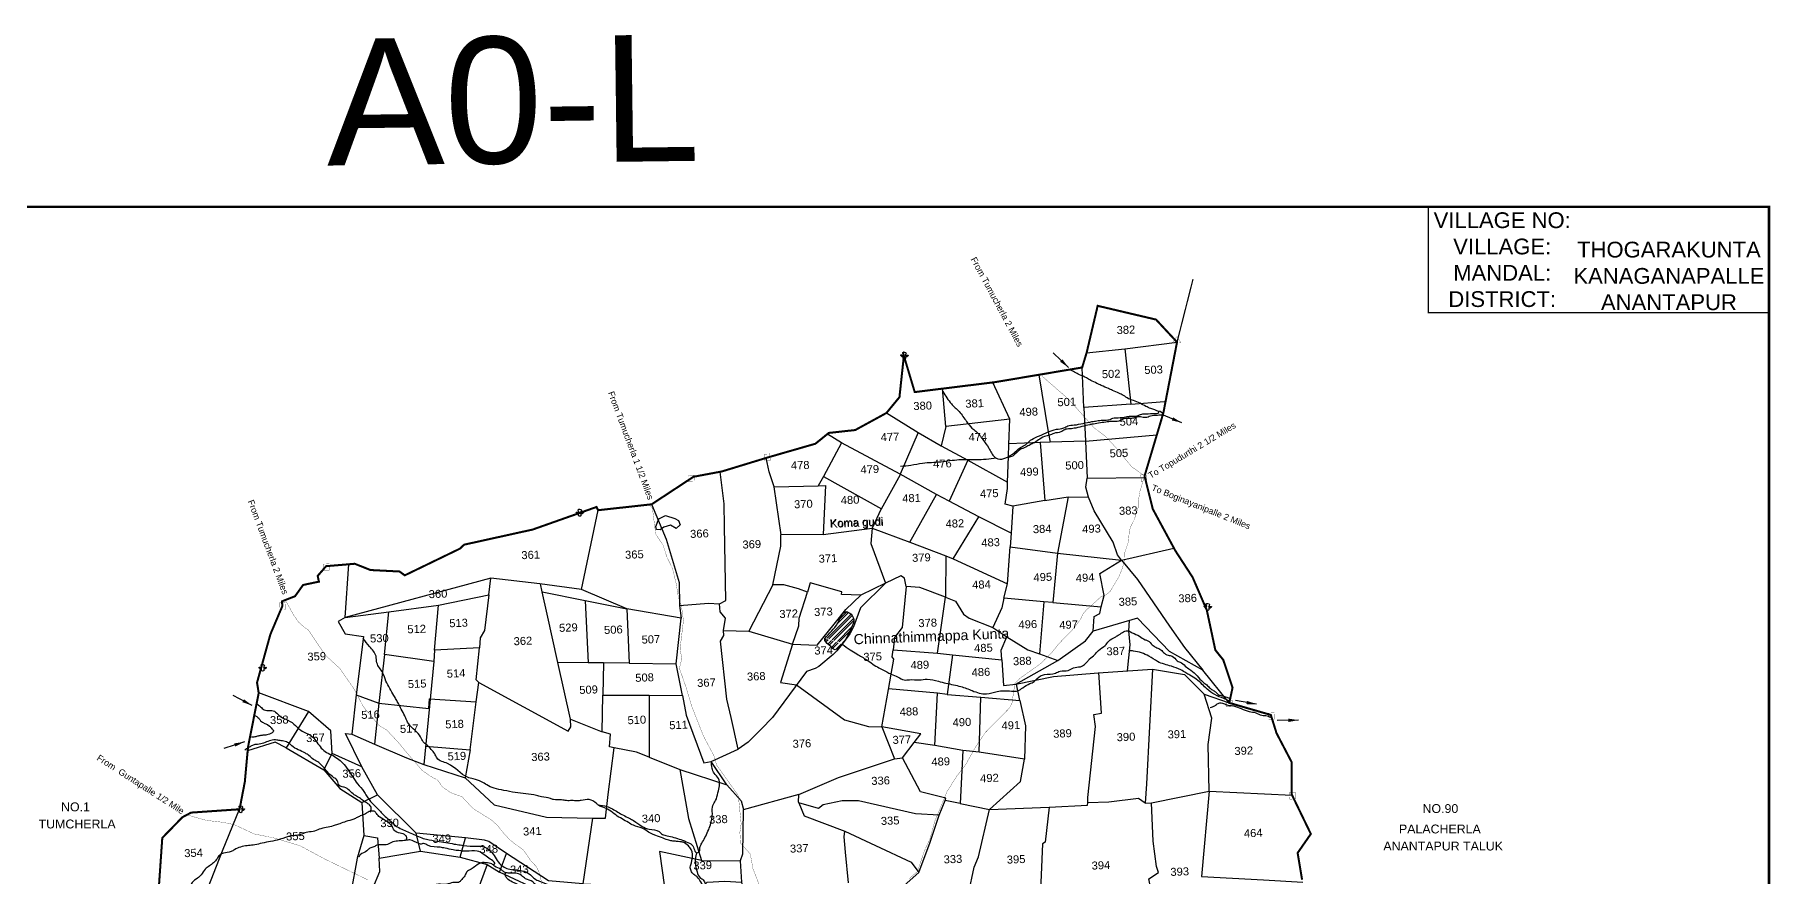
# Model space of a CAD drawing. Header units: feet. Extents: x 758300 to 768654, y 1597949 to 1607646.
# Drawn here: x 761795 to 768654, y 1604320 to 1607646 of the extents above; entities that cross this region are included whole.
import ezdxf

# ---------------------------------------------------------------- set-up
doc = ezdxf.new("R2010")
doc.units = ezdxf.units.FT
doc.header["$LTSCALE"] = 15
doc.header["$MEASUREMENT"] = 0
doc.linetypes.add('HIDDEN2', pattern=[0.1875, 0.125, -0.0625])
for name, color, linetype in [('HILLS', 17, 'Continuous'), ('PLOT', 7, 'Continuous'), ('PLOT NO', 7, 'Continuous'), ('ROAD', 6, 'Continuous'), ('TANKS AND STREAMS', 4, 'Continuous'), ('TEXT', 1, 'Continuous'), ('VILLAGE BOUNDARY', 5, 'Continuous'), ('VILLAGE N STONES', 1, 'Continuous'), ('VILLAGE STONES', 240, 'Continuous')]:
    doc.layers.add(name, color=color, linetype=linetype)
doc.styles.get("Standard").update_dxf_attribs({"font": 'arial.ttf'})
doc.dimstyles.get("Standard").update_dxf_attribs({"dimtxt": 0.18, "dimasz": 40, "dimexe": 0.18, "dimexo": 0.0625, "dimgap": 0.09, "dimtad": 0, "dimtih": 1, "dimtoh": 1, "dimdec": 4, "dimzin": 0, "dimdsep": 46, "dimtxsty": 'Standard', "dimcen": 0.09, "dimadec": 0, "dimazin": 0, "dimtfac": 1, "dimtdec": 4, "dimtofl": 0, "dimtmove": 0, "dimatfit": 3, "dimfxl": 1, "dimtolj": 1, "dimtzin": 0, "dimarcsym": 0})

msp = doc.modelspace()

# ---------------------------------------------------------------- hatches: boundary and pattern name
at = {"layer": 'TANKS AND STREAMS'}
h = msp.add_hatch(dxfattribs=at)
h.set_pattern_fill('ANSI32', color=256, scale=50)
edge = h.paths.add_edge_path()
edge.add_spline(control_points=[(764989.1, 1605242), (765006.3, 1605265.4), (765016.9, 1605293), (765040.1, 1605339.8), (764993.1, 1605386.7), (764972.2, 1605321.1), (764945.3, 1605289.8), (764926.7, 1605270.1), (764917.8, 1605260.5)], knot_values=[0, 0, 0, 0, 77.658357, 103.170531, 146.940786, 202.057756, 243.439175, 281.995907, 281.995907, 281.995907, 281.995907], degree=3, periodic=0)
edge.add_spline(control_points=[(764919.5, 1605262.7), (764918.5, 1605261.2), (764911.3, 1605251.2), (764936.7, 1605235), (764958, 1605205.4), (764978.8, 1605228.2), (764988, 1605240.5), (764989.1, 1605242)], knot_values=[281.995907, 281.995907, 281.995907, 281.995907, 287.237477, 316.872592, 346.803245, 382.128115, 387.143761, 387.143761, 387.143761, 387.143761], degree=3, periodic=0)
edge.add_line((764985.8, 1605237.6), (764989.1, 1605242))
h.paths.add_polyline_path([(764868.8, 1605187.2), (764958.5, 1605190.7), (764956.7, 1605239.1), (764866.9, 1605235.7)], flags=9)

# ---------------------------------------------------------------- linework, layer by layer
at = {"layer": 'HILLS'}
msp.add_lwpolyline([(764249.6, 1605702), (764261.4, 1605732.9), (764287.7, 1605745.8), (764325, 1605734), (764339.4, 1605726.4), (764346.2, 1605709.1), (764330, 1605694.5), (764307.8, 1605707.4), (764281.3, 1605699.5), (764266.8, 1605689.9), (764252.7, 1605690.2), (764249.6, 1605702)], dxfattribs=at)
at = {"layer": 'PLOT'}
for points in [[(765951.5, 1606388.3), (766103, 1606405.1), (766309.5, 1606430.4)], [(766103, 1606405.1), (766126.8, 1606186.4), (766259.3, 1606196.8)], [(766126.8, 1606186.4), (765941.5, 1606172.2), (765934.3, 1606330.9)], [(765649.1, 1606126.1), (765396.1, 1606097.9), (765383, 1606247.3)], [(765786.9, 1605805.7), (765661, 1605782.8), (765630.3, 1605790.4), (765639.4, 1605852.5), (765639.9, 1605877.4), (765643.3, 1605978.5), (765644.8, 1606027), (765649.1, 1606126.1), (765581.5, 1606271.9)], [(765763.5, 1606302.2), (765800.6, 1606076.2), (765807.6, 1606035.6)], [(765160.9, 1606151.1), (765286.1, 1606073.8), (765377.6, 1606021.6)], [(765941.5, 1606172.2), (765948, 1606039.1), (766229.3, 1606064.5)], [(765661, 1605782.8), (765653.4, 1605676.4), (765525.6, 1605741.1), (765409, 1605803), (765358.2, 1605829.3), (765214.6, 1605909.7), (764983.5, 1606033.1), (764927.7, 1606067.8)], [(765286.1, 1606073.8), (765214.6, 1605909.7)], [(765396.1, 1606097.9), (765377.6, 1606021.6), (765482.9, 1605964.7), (765639.9, 1605877.4)], [(765948, 1606039.1), (765807.6, 1606035.6), (765768.9, 1606034.6), (765786.9, 1605805.7), (765879.1, 1605819.5), (765959.4, 1605818.6), (765949.1, 1605857.9), (765953.6, 1605893.6)], [(765948, 1606039.1), (765953.6, 1605893.6), (766182.5, 1605895.7)], [(764983.5, 1606033.1), (764912.5, 1605900.3), (764890.9, 1605863.7), (764919.5, 1605865.1), (764910.7, 1605670.8), (764745, 1605670), (764717.5, 1605859.6), (764696.9, 1605917.9), (764685.8, 1605973.6)], [(765768.9, 1606034.6), (765644.9, 1606029.5)], [(764517.6, 1605291.6), (764524.3, 1605340.5), (764504.4, 1605366), (764500.6, 1605397.3), (764526.3, 1605409.9), (764521.5, 1605703), (764520, 1605792.3), (764503.5, 1605918.8)], [(764912.5, 1605900.3), (765140.9, 1605772.2), (765217.1, 1605908.3)], [(765482.9, 1605964.7), (765409, 1605803)], [(764717.5, 1605859.6), (764890.9, 1605863.7)], [(764343.2, 1605390.4), (764349.3, 1605341), (764135.1, 1605377.6), (763955.7, 1605454.1), (764021.6, 1605766.9)], [(764233.1, 1605790.3), (764291, 1605652.6), (764342.3, 1605480.8), (764343.2, 1605390.4), (764458.2, 1605399.7), (764500.6, 1605397.3)], [(765140.7, 1605772.2), (765104.5, 1605695.5), (765099.8, 1605635.3), (765157.2, 1605478.8), (765059.5, 1605431), (764983.7, 1605434.3), (764984.8, 1605444.9), (764859.2, 1605479.4), (764848.3, 1605443.1), (764813.8, 1605456.9), (764754.8, 1605472), (764711.8, 1605472.1), (764743.8, 1605624.3), (764743.5, 1605670)], [(765253.5, 1605641.1), (765358.6, 1605829.1)], [(765879.1, 1605819.5), (765836.8, 1605597.6), (765818, 1605402), (765782.9, 1605405), (765625.4, 1605419.3), (765639.6, 1605476.4)], [(766089.3, 1605569.4), (766073.5, 1605590.2), (766057.1, 1605640.6), (765981.8, 1605765), (765959.4, 1605818.6)], [(764910.7, 1605670.8), (765104.5, 1605695.5), (765253.5, 1605641.1), (765395.9, 1605587.3), (765424.4, 1605574.7), (765639.6, 1605476.4), (765650, 1605621.6), (765836.8, 1605597.6), (766089.3, 1605569.4), (766297, 1605617)], [(765424.4, 1605574.7), (765525.6, 1605741.1)], [(765653.4, 1605676.4), (765650, 1605621.6)], [(765395.9, 1605587.3), (765394.2, 1605423), (765293.5, 1605461.8), (765239, 1605465.2), (765232.9, 1605498), (765217.3, 1605507.7), (765157.2, 1605478.8)], [(765625.4, 1605419.3), (765616.6, 1605381.4), (765581.8, 1605304.1), (765637.2, 1605266.7), (765719.4, 1605215.6), (765765.5, 1605199), (765837.6, 1605173.4), (765946.9, 1605251.1), (765977.4, 1605289.2), (765981.5, 1605347.3), (766004.1, 1605359.1), (766009.8, 1605385.4), (766021.9, 1605430.5), (766004, 1605516.8), (766089.3, 1605569.4), (766152.4, 1605493.5), (766279.8, 1605309.1), (766338.7, 1605224), (766411.4, 1605134.8), (766280, 1605208), (766153, 1605340.4), (765977.4, 1605289.2)], [(763955.7, 1605454.1), (763791, 1605476.3), (763597.1, 1605498.8), (763022.3, 1605342.9), (763036.6, 1605553.3)], [(763022.3, 1605342.9), (763195, 1605365.8), (763391.4, 1605391.8), (763589.8, 1605432.7), (763597.5, 1605498.8)], [(763589.8, 1605432.7), (763572.2, 1605291.5), (763555.3, 1605263.3), (763552.3, 1605223.3), (763375, 1605214), (763391.4, 1605391.8)], [(764144.4, 1605162.1), (764042.9, 1605163.3), (763982.2, 1605164.4), (763862.8, 1605164.7), (763820.1, 1605356.3), (763800.5, 1605444.8), (763793.5, 1605476)], [(763800.5, 1605444.8), (763970.1, 1605410.3), (764135.1, 1605377.6)], [(765157.2, 1605478.8), (765058.5, 1605380.7), (765030.4, 1605306.4), (765016.5, 1605278.3), (764985.7, 1605237.4), (764965.3, 1605210.8), (764950.6, 1605196.5), (764893.6, 1605149.2), (764879.3, 1605141.4), (764845.3, 1605130.1), (764710.1, 1604947.7), (764666.2, 1604901.7), (764614.8, 1604850.7), (764575.2, 1604822.2), (764547, 1604948), (764530.8, 1605020.6), (764505.3, 1605249.8), (764517.7, 1605272), (764517.6, 1605291.6), (764617, 1605288.4)], [(764711.8, 1605472.1), (764617, 1605288.4), (764790, 1605238), (764814.7, 1605310.3), (764816.3, 1605340.6), (764848.3, 1605443.1)], [(764790, 1605238), (764887.3, 1605234.1), (764953.9, 1605316.9), (765000, 1605374.4), (765059.5, 1605431)], [(765239, 1605465.2), (765222.4, 1605303.7), (765193.3, 1605263.5), (765187.9, 1605215.5), (765363.1, 1605201.9), (765394.2, 1605423), (765434.1, 1605407.7), (765465.3, 1605356.5), (765487.6, 1605340.9), (765581.8, 1605304.1)], [(763375, 1605214), (763372, 1605168.5), (763177.9, 1605197.3), (763195, 1605365.8)], [(763970.1, 1605410.3), (763982.2, 1605164.4)], [(764135.1, 1605377.6), (764144.4, 1605162.1), (764330.3, 1605160)], [(765782.9, 1605405), (765765.5, 1605199)], [(765818, 1605402), (766009.8, 1605385.4)], [(763022.3, 1605342.9), (762994.3, 1605327), (763022.2, 1605278.9), (763094.1, 1605267.9), (763065.7, 1605037.6), (763048.7, 1604881.7), (763138, 1604843.1), (763263.9, 1604788.6), (763332.2, 1604762.2), (763496.6, 1604710), (763610.7, 1604603.3), (763817.4, 1604553.6), (763999.6, 1604550.5), (764050.7, 1604549.6), (764061.1, 1604643.3), (764085.4, 1604828.6), (764066.1, 1604832.1), (764070.8, 1604881.4), (764037.6, 1604891.1), (764040.7, 1605036.1), (764223.9, 1605035.6), (764354.5, 1605035.2), (764369.7, 1604956.9), (764439.7, 1604769.3), (764468.6, 1604774.5), (764575.2, 1604822.2)], [(764354.5, 1605035.2), (764330.3, 1605160), (764349.3, 1605341)], [(766120.1, 1605330.8), (766117.2, 1605290.1), (766122.3, 1605235.5), (766112, 1605132.4)], [(763065.7, 1605037.6), (763155.6, 1605004.2), (763352.4, 1604982.8), (763355.4, 1605021.1), (763539.8, 1605009.2), (763550.3, 1605085.7), (763541.9, 1605094.4), (763539, 1605097.3), (763552.3, 1605223.3)], [(764790, 1605238), (764741.6, 1605086.8), (764805.8, 1605076.7), (764995.1, 1604938.6), (765090.6, 1604912.4), (765142.7, 1604911.5), (765168.4, 1605058.4), (765179.5, 1605119.2), (765190.4, 1605178.6), (765183.7, 1605188), (765187.9, 1605215.5)], [(765363.1, 1605201.9), (765421.6, 1605195.8), (765616.4, 1605175.2), (765614.5, 1605213.8), (765637.2, 1605266.7)], [(763177.9, 1605197.3), (763155.6, 1605004.2), (763138, 1604843.1)], [(763372, 1605168.5), (763332.2, 1604762.2)], [(763550.3, 1605085.7), (763902.7, 1604894.3), (763913.3, 1604910.7), (763912.7, 1604941.4), (763862.8, 1605164.7)], [(764042.9, 1605163.3), (764040.7, 1605036.1)], [(765421.6, 1605195.8), (765400.6, 1605039.1), (765362.3, 1605043.6), (765168.9, 1605061.2)], [(765616.4, 1605175.2), (765623.2, 1605074.8), (765672.3, 1605079.4), (765837.6, 1605173.4)], [(765400.6, 1605039.1), (765533.8, 1605027.9), (765688.4, 1605014.9), (765674.9, 1605079.9)], [(765568.1, 1604584.4), (765803.3, 1604593.3), (765955.2, 1604601.8), (765957, 1604610.8), (765956.3, 1604632.1), (765986.8, 1604911.8), (765980, 1604960), (766010.1, 1604965), (765999.6, 1605125.1)], [(765672.3, 1605079.4), (765821.4, 1605110.3), (765997.4, 1605124.9), (766212.7, 1605139), (766338.4, 1605117.2), (766416.3, 1605040.5), (766515.7, 1605005.6), (766411.4, 1605134.8)], [(766212.7, 1605139), (766188.3, 1604685.7), (766183.3, 1604609.7), (766156.7, 1604627.6), (766040.1, 1604613.9), (765956.9, 1604611.3)], [(763087.4, 1604753.4), (762970.7, 1604805.9), (762965.5, 1604895.3), (762876.7, 1604972), (762680.3, 1605044.9)], [(763339.4, 1604835.2), (763515.4, 1604820.4), (763539.8, 1605009.2)], [(764223.9, 1605035.6), (764223.9, 1604791.3), (764173.4, 1604810.5), (764085.4, 1604828.6)], [(765351.5, 1604837.6), (765362.3, 1605043.6)], [(765688.4, 1605014.9), (765710.2, 1604914.6), (765706.4, 1604782.7), (765527.8, 1604810.5), (765533.8, 1605027.9)], [(766183.3, 1604609.7), (766208.3, 1604611.2), (766435.9, 1604656.6), (766432, 1604841.1), (766447, 1604945.1), (766416.3, 1605040.5)], [(762876.7, 1604972), (762789, 1604828.3), (762745.5, 1604850.6), (762636.6, 1604816.2)], [(763912.7, 1604941.4), (764037.6, 1604891.1)], [(763960.7, 1604290.6), (763825.3, 1604303.1), (763659.5, 1604410.2), (763590.2, 1604458.2), (763572.2, 1604462.6), (763496.9, 1604472.4), (763302.5, 1604490.8), (763149.7, 1604642.3), (763087.4, 1604753.4), (763022.9, 1604884.9), (763048.7, 1604881.7)], [(765527.8, 1604810.5), (765462.6, 1604818), (765351.5, 1604837.6), (765270.6, 1604849.3), (765297.2, 1604883.4), (765142.7, 1604911.5), (765192.1, 1604784.2), (765224.5, 1604788), (765270.6, 1604849.3)], [(762789, 1604828.3), (762938, 1604741.7), (762970.7, 1604805.9)], [(763515.4, 1604820.3), (763496.6, 1604710)], [(765462.6, 1604818), (765452.6, 1604607.8), (765393.2, 1604620.4), (765395, 1604628.6), (765295.9, 1604653.7), (765224.5, 1604788)], [(762938, 1604741.7), (763000.9, 1604667.5), (763087.5, 1604612.1), (763149.7, 1604642.3)], [(764223.9, 1604791.3), (764343.8, 1604742.6), (764530.8, 1604681.9), (764468.6, 1604774.5)], [(764343.8, 1604742.6), (764379, 1604548.4), (764430, 1604382.3), (764582.6, 1604382.1)], [(764814.3, 1604643), (764971.5, 1604711.4), (765192.1, 1604784.2)], [(765452.6, 1604607.8), (765568.1, 1604584.4), (765691.1, 1604695.4), (765706.4, 1604782.7)], [(764530.8, 1604681.9), (764587.2, 1604618), (764596.5, 1604583.8)], [(763087.5, 1604612.1), (763096.3, 1604481.3), (763150.3, 1604473), (763156.5, 1604391.6), (763319.8, 1604420.3), (763302.5, 1604490.8)], [(764815.3, 1604610.1), (764813.9, 1604613.4), (764814.3, 1604643), (764595, 1604583.4), (764592.4, 1604407.3), (764582.6, 1604382.1), (764587.6, 1604297.8), (764593.7, 1604272.6), (764623.9, 1604277.2), (764626.8, 1604269.3), (764741.6, 1604266), (764747.8, 1604230.2), (764873, 1604226.9), (764885.2, 1604199.6)], [(765011.3, 1604294.8), (764999.4, 1604415.7), (764993.4, 1604476.4), (764996.2, 1604498.5), (765118, 1604441.7), (765258.1, 1604376.5), (765289.4, 1604335.6), (765333.5, 1604454.7), (765369.4, 1604561.9), (765275.6, 1604567.5), (765050.7, 1604618.2), (764986, 1604619), (764910.8, 1604602.4), (764893, 1604588.7), (764815.3, 1604610.1), (764835.4, 1604559.5), (764996.2, 1604498.5)], [(765369.4, 1604561.9), (765393.2, 1604620.4)], [(765740, 1604117.5), (765830.2, 1604067.5), (765876.6, 1604067.1), (766022.8, 1603954.3), (766189.8, 1603976.7), (766184.8, 1604240.8), (766209.9, 1604251.4), (766197.9, 1604310.5), (766236.2, 1604335.8), (766227.8, 1604359.7), (766215.5, 1604459.5), (766208.3, 1604611.2)], [(766435.9, 1604656.6), (766405.5, 1604319.4), (766651, 1604306.3), (766805.9, 1604297.2)], [(766435.9, 1604656.6), (766763.6, 1604641.6)], [(763096.3, 1604481.3), (763068.8, 1604392.4), (763043.9, 1604254.8), (762594.9, 1604187.1), (762431.2, 1604148.3), (762468.8, 1604245.2), (762537.3, 1604421.4), (762604.7, 1604585.3)], [(763999.6, 1604550.5), (763960.7, 1604290.6), (764284, 1604278.1)], [(765462.2, 1604145.9), (765507.9, 1604357.1), (765524.4, 1604396.7), (765568.1, 1604584.4)], [(765803.3, 1604593.3), (765788.3, 1604455.9), (765777.9, 1604449), (765765.5, 1604172.9), (765736.9, 1604134.4), (765740, 1604117.5), (765703.3, 1604141.7), (765522.5, 1604136.5), (765496.4, 1604136.4)], [(763319.8, 1604420.3), (763475.9, 1604396.5), (763496.9, 1604472.4)], [(763583.1, 1604366.8), (763481.9, 1604093.2), (763413.7, 1604115.3), (763255.4, 1604134.7), (763180.5, 1604143.9), (763100.6, 1604133.6), (763130.8, 1604273.5), (763159, 1604339.5), (763156.5, 1604391.6)], [(763475.9, 1604396.5), (763583.1, 1604366.8), (763631.6, 1604336.4), (763659.5, 1604410.2)], [(764430, 1604382.3), (764264.7, 1604418.6), (764284, 1604278.1), (764431.7, 1604277.9), (764452.5, 1604297.1), (764522.9, 1604301.8), (764587.6, 1604297.8)], [(763082.2, 1604026.3), (763257.4, 1604001.8), (763517.6, 1603894.5), (763607.8, 1603910.3), (763638.2, 1603955.5), (763719.1, 1603897), (763765.9, 1603898.8), (763842.5, 1603906.1), (763992.4, 1604198.4), (763806.4, 1604254.6), (763631.6, 1604336.4)], [(765174.8, 1604004.9), (765233.8, 1604050.1), (765230.6, 1604122.1), (765204.7, 1604237.2), (765231.5, 1604284.1), (765289.4, 1604335.6)]]:
    msp.add_lwpolyline(points, dxfattribs=at)
at = {"layer": 'PLOT NO', "color": 5}
for points, const_width in [([(758305.3, 1606965.9), (768648.6, 1606965.9), (768648.6, 1597954), (758305.3, 1597954)], 10), ([(768648.6, 1606965.9), (767302, 1606965.9), (767302, 1606547.2), (768648.6, 1606547.2)], 5)]:
    msp.add_lwpolyline(points, close=True, dxfattribs=dict(at, const_width=const_width))
at = {"layer": 'ROAD', "linetype": 'HIDDEN2', "ltscale": 10, "const_width": 1}
for points in [[(765775.4, 1606304.2), (765778.5, 1606294.4), (765881.8, 1606204.3), (765982.8, 1606091.2), (766026.4, 1606058.9), (766067.1, 1606014.8), (766129.2, 1605939.3), (766180.9, 1605902.3), (766172.1, 1605873), (766161.7, 1605838.3), (766157.3, 1605807.3), (766156.6, 1605780.6), (766140.2, 1605729.5), (766125.1, 1605700.2), (766120.5, 1605682.6), (766117.1, 1605642.9), (766102, 1605598.1), (766100.5, 1605568), (766093.8, 1605538.9), (766078.4, 1605501.6), (766056.5, 1605465.1), (766045.7, 1605446.9), (766029, 1605432.8), (766009.9, 1605426), (765987.9, 1605406.2), (765973.1, 1605392.8), (765949.8, 1605371.7), (765937.4, 1605357.1), (765927.6, 1605334.8), (765896.2, 1605294.9), (765843.3, 1605240.5), (765812.2, 1605202.3), (765785, 1605175.9), (765772.7, 1605162.5), (765735.3, 1605135.9), (765687.4, 1605102), (765666.4, 1605080.3), (765665.5, 1605062.3), (765660.9, 1605031.7), (765657, 1605005.2), (765648.3, 1604986.7), (765590.4, 1604927.9), (765550.1, 1604886.9), (765509.6, 1604825.6), (765472.7, 1604759.5), (765438.7, 1604716.3), (765400.4, 1604655.1), (765370.4, 1604582.5), (765352.3, 1604538.7), (765333.1, 1604469), (765309.6, 1604418), (765289.5, 1604356.3), (765284, 1604339.5), (765251, 1604311.2)], [(764659.6, 1604283.4), (764633.5, 1604350.4), (764623, 1604408.1), (764584.5, 1604451.5), (764581.7, 1604494.1), (764586.8, 1604528), (764579.4, 1604601.1), (764575.6, 1604639.2), (764515.6, 1604723.8), (764489.5, 1604760.7), (764480.7, 1604793.8), (764438.2, 1604873.7), (764391.3, 1604992.4), (764368.7, 1605067.9), (764342.7, 1605142.7), (764352.5, 1605180.9), (764345.2, 1605218.2), (764358.7, 1605330.7), (764350.6, 1605390.1), (764338.9, 1605421.3), (764330, 1605477.2), (764315.8, 1605535.6), (764292.9, 1605583.2), (764278.2, 1605628.3), (764249, 1605672.9), (764244.3, 1605710.3), (764237.8, 1605761.8), (764234.5, 1605775.6), (764225, 1605789.4)], [(762785.5, 1605412), (762818.9, 1605352), (762837.5, 1605325.2), (762862, 1605303.2), (762876, 1605294.6), (762924.6, 1605221.8), (762946.8, 1605191.2), (763000.5, 1605142), (763057.3, 1605060.4), (763093.6, 1604990.9), (763140.8, 1604934.3), (763155.2, 1604916.9), (763186, 1604898.7), (763233.4, 1604847.8), (763257.4, 1604818.2), (763301.7, 1604767), (763325.5, 1604739.4), (763357.4, 1604716.9), (763387.2, 1604700.5), (763406.5, 1604673.4), (763438.8, 1604651), (763458, 1604644), (763484, 1604634.5), (763527.1, 1604588.4), (763601.6, 1604541.9), (763626.7, 1604518.6), (763646.2, 1604492.8), (763673.4, 1604463.7), (763689.9, 1604450.8), (763727.1, 1604423.2), (763741, 1604403.2), (763756.8, 1604380.2), (763777.5, 1604358.8), (763789.9, 1604332.7), (763804.3, 1604269.1)], [(763110.9, 1604306.6), (762943.7, 1604387.4), (762844.4, 1604440.7), (762740.2, 1604472.1), (762662, 1604487.8), (762584.4, 1604524.2), (762541.1, 1604533.4), (762473.1, 1604541.5), (762396.1, 1604563)]]:
    msp.add_lwpolyline(points, dxfattribs=at)
at = {"layer": 'TANKS AND STREAMS'}
for points in [[(766236.8, 1606157.4), (766206, 1606168.6), (766185.7, 1606177.2), (766163.5, 1606189.3), (766136.8, 1606199.8), (766117.7, 1606207.6), (766097.2, 1606220.3), (766079.8, 1606229), (766054.1, 1606240.4), (766038.8, 1606247.4), (766009.4, 1606259.7), (765992.6, 1606268.1), (765968.4, 1606279.8), (765951.5, 1606289.7), (765924, 1606302.2), (765885.2, 1606322.7)], [(765384, 1606236), (765417.6, 1606187.2), (765448, 1606156.8), (765477.5, 1606116.9), (765498.3, 1606091.7), (765514.4, 1606078.7), (765541.7, 1606046), (765565.2, 1606012), (765589.2, 1605976.6), (765601.3, 1605969.5), (765632.3, 1605973.6), (765666, 1605994.2), (765682.9, 1606009.5), (765700, 1606019.6), (765718.9, 1606032.6), (765734.9, 1606046.4), (765765.9, 1606060.8), (765800.6, 1606076.2), (765832.4, 1606086.6), (765861.4, 1606092.4), (765877.4, 1606099.8), (765902.4, 1606103.8), (765973.1, 1606116.8), (765992.3, 1606119.9), (766016, 1606123.3), (766041.6, 1606124.6), (766055.3, 1606130.4), (766077.1, 1606132.5), (766108.4, 1606135.8), (766126.2, 1606138.8), (766152.1, 1606140), (766164.7, 1606145.4), (766184.6, 1606148.1), (766227.8, 1606149.5), (766236.7, 1606152.9), (766236.8, 1606157.1), (766255, 1606150.5)], [(766252.7, 1606142.7), (766232.2, 1606141.7), (766204.4, 1606138.5), (766185.4, 1606132.7), (766164.6, 1606135.5), (766145.1, 1606133.4), (766129, 1606129.5), (766099, 1606127.7), (766078.8, 1606118.8), (766052.7, 1606117.4), (766027.3, 1606114.8), (765999.2, 1606110.9), (765972.4, 1606106.3), (765940.5, 1606099.4), (765909.1, 1606091.6), (765885.7, 1606088.4), (765865.4, 1606085.1), (765850.5, 1606076.5), (765822.3, 1606070.3), (765809.2, 1606064.5), (765791.4, 1606059.9), (765766.9, 1606048.1), (765745.4, 1606033.7), (765728.8, 1606025.7), (765711.4, 1606015.9), (765687.7, 1606005.8), (765662.1, 1605982.3), (765647.8, 1605977.1), (765640.5, 1605977.2)], [(765595.4, 1605972.2), (765555.1, 1605967.5), (765514.1, 1605966), (765447.4, 1605965.4), (765375.9, 1605957.4), (765339.6, 1605954.5), (765303.6, 1605951.9), (765257.9, 1605944.1), (765216.7, 1605939.6)], [(764917.8, 1605260.5), (764944, 1605288.8), (764968.6, 1605322.1), (765001.8, 1605366.1), (765032.2, 1605334.5), (765025.5, 1605309.9), (764985.7, 1605237.4), (764957.7, 1605215.8), (764934.1, 1605234.2), (764916.8, 1605258.2), (764919.5, 1605262.7)], [(764985.7, 1605237.4), (765017.1, 1605215.2), (765043.9, 1605198.8), (765083.2, 1605175.4), (765131.3, 1605143.8), (765162.5, 1605127.9), (765179.5, 1605119.2), (765206.6, 1605107.4), (765230.7, 1605096.4), (765252.2, 1605097.2), (765290, 1605096.5), (765322, 1605099.2), (765366.1, 1605090.9), (765426, 1605077.2), (765454.6, 1605070.4), (765500, 1605053.9), (765556, 1605041.1), (765597.9, 1605051.1), (765655, 1605052.2), (765680.4, 1605053.4), (765699.6, 1605065.6), (765727.7, 1605081.6), (765744.5, 1605090.2), (765756.7, 1605102.4), (765785.2, 1605117.4), (765829, 1605123.1), (765846.9, 1605130.7), (765879.6, 1605133.4), (765899.9, 1605144), (765927.1, 1605148.7), (765956.1, 1605170.1), (765963.8, 1605179.3), (765983.6, 1605195.7), (765998.9, 1605212.7), (766025.4, 1605233), (766038.7, 1605248.7), (766066.8, 1605267.1), (766079.6, 1605274.8), (766117.2, 1605290.1), (766132.4, 1605282.7), (766161, 1605269.6), (766183, 1605255.2), (766194.4, 1605251), (766211.5, 1605234.8), (766225.7, 1605225.5), (766241.1, 1605218), (766255.6, 1605205.3), (766274.2, 1605194.2), (766290, 1605190.5), (766309.6, 1605172.1), (766326.4, 1605163.9), (766346.7, 1605146.9), (766364.4, 1605134.9), (766412, 1605087.9), (766426.5, 1605076.5), (766440.1, 1605063.7), (766452.1, 1605055), (766464.5, 1605046.7), (766472.4, 1605038.2), (766487.1, 1605034.1), (766505.5, 1605028), (766519.3, 1605022.5)], [(764339.6, 1604224.4), (764343.7, 1604223.4), (764355.9, 1604217.5), (764366.7, 1604216.7), (764389.9, 1604216.5), (764437.6, 1604213), (764444, 1604211.1), (764446.7, 1604208), (764447.8, 1604206), (764443.8, 1604222.9), (764443.4, 1604232.9), (764440.1, 1604269), (764427.1, 1604298.9), (764413.1, 1604317.7), (764399.8, 1604327.7), (764388.8, 1604342.1), (764385.9, 1604357.1), (764389.9, 1604373.5), (764393.1, 1604388), (764389.5, 1604426.3), (764378.1, 1604440.5), (764357.4, 1604454.8), (764344.3, 1604456.8), (764331.3, 1604458.4), (764316.6, 1604459.5), (764301.3, 1604462.7), (764278.8, 1604470.6), (764249.5, 1604481.2), (764235.9, 1604486.6), (764195.7, 1604510.2), (764161.3, 1604521.8), (764141.2, 1604532.8), (764091.4, 1604562.7), (764064.6, 1604582.1), (764040.3, 1604593.3), (764025, 1604599.9), (764015, 1604607.9), (763985.8, 1604623.7), (763954.5, 1604620), (763938.6, 1604619), (763917.2, 1604619.4), (763896.6, 1604619.4), (763876.8, 1604622.4), (763845.8, 1604623.3), (763833.4, 1604627.9), (763797.5, 1604634.4), (763778.1, 1604639.5), (763694.3, 1604651.5), (763649.6, 1604659.8), (763610.2, 1604668.7), (763581.7, 1604681.5), (763561, 1604694.1), (763527.9, 1604704.9), (763505.4, 1604711.6), (763426.8, 1604765.8), (763384.9, 1604787.2), (763375.9, 1604804.9), (763361.4, 1604821.9), (763345.2, 1604839.3), (763330, 1604852.1), (763320.1, 1604871), (763273.1, 1604922.2), (763265, 1604936.6), (763257.6, 1604954.7), (763243.2, 1604980.9), (763232.3, 1605003.5), (763223.3, 1605019.1), (763214.7, 1605034.3), (763183.3, 1605091.8), (763169.7, 1605125.8), (763147.6, 1605164), (763143.9, 1605190), (763118.3, 1605228.5), (763093.1, 1605259.4)], [(766517.3, 1605012.9), (766493.8, 1605022.9), (766459.1, 1605038.2), (766427.8, 1605060.4), (766408.5, 1605078.9), (766385, 1605099.2), (766360.1, 1605114.9), (766344.5, 1605124.2), (766324.6, 1605135.7), (766287, 1605150.4), (766232.5, 1605168.8), (766198.4, 1605190), (766136.8, 1605210.2), (766120, 1605211.9)], [(762662.9, 1604956.9), (762680.9, 1604944.7), (762687.5, 1604935.3), (762723, 1604914.2), (762732.3, 1604903.7), (762739, 1604895), (762722.9, 1604882.2), (762712.7, 1604878.8), (762696.1, 1604877.6), (762691.2, 1604876.9), (762678.2, 1604874.5), (762665, 1604871), (762651.3, 1604869.9)], [(766440.7, 1604987.4), (766458.3, 1604994.6), (766472, 1605003.7), (766484.1, 1605005.9), (766502.3, 1604999.3), (766532, 1604993.6), (766562.8, 1604983), (766594.3, 1604971.6), (766620, 1604966.6), (766644.4, 1604956.7), (766665.9, 1604954.4), (766683.5, 1604946.5)], [(764020.8, 1604602.9), (764055.9, 1604596.4), (764098.8, 1604574.2), (764144.4, 1604550), (764162, 1604540.5), (764195.3, 1604517.7), (764223.9, 1604506.7), (764262.4, 1604497.2), (764276, 1604486), (764294.1, 1604480.9), (764320.7, 1604474.2), (764376.5, 1604454.1), (764396, 1604440.9), (764400.1, 1604430.5), (764411.4, 1604413.7), (764419.6, 1604416.2), (764424.1, 1604433.9), (764431.5, 1604451.1), (764443.5, 1604473.1), (764465.5, 1604524.3), (764472.9, 1604568.8), (764475.4, 1604600.8), (764485.6, 1604619.5), (764495.1, 1604650.6), (764501.3, 1604678.5), (764496.9, 1604707.3), (764480.4, 1604727.8), (764472.3, 1604746.9), (764468.6, 1604774.5)], [(763263.1, 1604462.7), (763265.5, 1604470.7), (763261, 1604482.2), (763238.9, 1604490.6), (763215.5, 1604503), (763208.5, 1604515.8), (763159.3, 1604554.3), (763145.7, 1604568), (763136.3, 1604578.2), (763125.5, 1604577.2), (763115.7, 1604576), (763102.4, 1604566.8), (763081.8, 1604558.7), (763068.9, 1604552.5), (763055.6, 1604546), (763024.9, 1604536.9), (763000.5, 1604527.8), (762982.7, 1604522.2), (762974.9, 1604519.7), (762919.7, 1604506.1), (762895, 1604496.9), (762867.6, 1604494), (762845.9, 1604485), (762822.4, 1604481.4), (762797.7, 1604477.1), (762753.4, 1604463.6), (762718.6, 1604456.6), (762686.4, 1604449.6), (762658.1, 1604443.6), (762634.5, 1604441.1), (762584.1, 1604425.5), (762571, 1604417.9), (762540.8, 1604411.5), (762526.1, 1604404.4), (762515.7, 1604389.9), (762485.3, 1604361.2), (762469.1, 1604348.7), (762452.6, 1604326.3), (762438.3, 1604312.5), (762417.2, 1604295.3), (762409.4, 1604279.3), (762399.7, 1604262.3), (762379.9, 1604245.8), (762377.1, 1604233.5), (762360.8, 1604216.6), (762353.5, 1604204), (762347.3, 1604192.9), (762337.8, 1604177.1), (762333.9, 1604166), (762316.3, 1604148.5), (762297.9, 1604144.6), (762286.4, 1604144.9), (762272.6, 1604143.1), (762256.4, 1604140.5), (762244.1, 1604140), (762225.1, 1604139.9), (762172.7, 1604133.7), (762144.9, 1604114.1), (762135.1, 1604098.5), (762113.8, 1604078.6), (762111.7, 1604069.3), (762102, 1604054.2), (762093.5, 1604040.3), (762085.5, 1604029.1)], [(763604.9, 1604366.7), (763613.7, 1604369.9), (763610.5, 1604375.9), (763590, 1604391.8), (763543.8, 1604420.2), (763500.6, 1604419.6), (763471.6, 1604421.7), (763448.6, 1604424.4), (763416.5, 1604431.6), (763397.3, 1604434.9), (763349.6, 1604442.6), (763331.9, 1604449.8), (763319.4, 1604447.7), (763312.6, 1604449.5), (763277.2, 1604464.1), (763261, 1604462.3), (763235.4, 1604460), (763210.8, 1604456.1), (763200.1, 1604451.3), (763178.1, 1604444.2), (763158.1, 1604445.3), (763144.4, 1604442.3), (763139.1, 1604438.6), (763123, 1604432.5), (763111, 1604424.7), (763108.1, 1604421.6), (763081.6, 1604405.8), (763075.8, 1604395.8)], [(764411.2, 1604413.7), (764405.5, 1604387.7), (764405.7, 1604373.1), (764412.6, 1604337.5), (764425, 1604314.9), (764436.9, 1604306.2), (764444.7, 1604289.9), (764449.9, 1604268.8), (764450.4, 1604255.9), (764455.4, 1604241.6), (764453.1, 1604221.9), (764453.8, 1604203), (764457.1, 1604191.6), (764459.8, 1604180.1), (764501.4, 1604144.9), (764539, 1604129.7), (764570.4, 1604118.9), (764601.1, 1604112.3), (764625.7, 1604112.2), (764637.2, 1604110.5), (764655.2, 1604111.2), (764669.4, 1604115.4), (764694.2, 1604130.2), (764721.2, 1604136.8), (764736.6, 1604133.7), (764749, 1604124), (764759.4, 1604117.3), (764778.8, 1604117.8), (764791.9, 1604126.6), (764806.8, 1604135), (764812.4, 1604144), (764821.5, 1604163.5), (764842.6, 1604172), (764857.5, 1604189.2), (764882.8, 1604189.5), (764888.9, 1604191.1), (764901.2, 1604202.6), (764918, 1604204.5), (764933.8, 1604196.6), (764952, 1604189.3), (764971.9, 1604176.8), (764977.3, 1604163.4), (764988.6, 1604149.2), (765013.7, 1604121), (765024.4, 1604104.2), (765039.9, 1604082.9), (765065.7, 1604064.5), (765072, 1604050.1), (765080.6, 1604037.8), (765090.1, 1604018.7), (765097.8, 1604004.8), (765111.4, 1603997.5), (765138.4, 1603995), (765167.4, 1603994.5), (765179.6, 1603999.9), (765194.2, 1604004.6), (765206.5, 1604015.1), (765217.6, 1604029.8), (765221, 1604050), (765229.7, 1604061.4)], [(763987.4, 1603507.7), (763995.3, 1603518.1), (763996.9, 1603526.8), (763997.9, 1603533.2), (764011.7, 1603562), (764019.1, 1603574.7), (764014.6, 1603605.4), (764011.4, 1603618.2), (764005.4, 1603650.1), (764005.3, 1603661.8), (764008.3, 1603668.9), (764028.1, 1603676.4), (764076.8, 1603676), (764109.3, 1603682.8), (764122.5, 1603687.8), (764168.5, 1603707.3), (764198.7, 1603715.9), (764222.8, 1603726.1), (764241.9, 1603733), (764271.3, 1603746.3), (764281.7, 1603752.9), (764306.1, 1603767.3), (764308, 1603788), (764314.6, 1603806.2), (764317.9, 1603821.4), (764334.7, 1603873.3), (764332.7, 1603895.4), (764333.7, 1603908.4), (764338.9, 1603954.3), (764344.2, 1603966.6), (764345.2, 1603980.6), (764343.6, 1603992.4), (764337.3, 1604000.1), (764312.5, 1604006.7), (764307.1, 1604008.6), (764298.9, 1604010.6), (764269.3, 1604020.8), (764253.9, 1604028.7), (764229.3, 1604040.6), (764216.1, 1604051.7), (764203.6, 1604060.9), (764192.2, 1604066.6), (764178.8, 1604072.4), (764144.4, 1604096.5), (764125, 1604112.5), (764108.8, 1604131.8), (764093.7, 1604139.5), (764076.6, 1604146.9), (764045.8, 1604170.8), (764014.5, 1604191.4), (764005.2, 1604202.8), (763995.3, 1604213.2), (763970.9, 1604221.1), (763958.2, 1604225.5), (763940.8, 1604229.4), (763928.8, 1604234.6), (763916.2, 1604237.5), (763902.1, 1604240), (763878.9, 1604238.7), (763858.7, 1604251.8), (763840.6, 1604260.6), (763820.6, 1604269.5), (763804.7, 1604281), (763782.9, 1604284.8), (763772.5, 1604289.4), (763763.3, 1604298.3), (763734.9, 1604310.9), (763718.2, 1604323.5), (763695.4, 1604333.1), (763673.6, 1604332.6), (763658.7, 1604334.2), (763649, 1604338), (763638.1, 1604347.2), (763612.4, 1604360.8), (763601.2, 1604369.2), (763578.5, 1604373.6), (763564.3, 1604374.4), (763537, 1604360.6), (763519.4, 1604348.3), (763501.8, 1604336.5), (763494.4, 1604321.8), (763482.6, 1604308), (763473.5, 1604298), (763454.7, 1604296.3), (763429, 1604290.5), (763406.1, 1604288.3), (763391, 1604289.4), (763354.2, 1604278.9), (763327.1, 1604274.9), (763313.5, 1604266.7), (763294.7, 1604263.5), (763281.7, 1604257.2), (763232.6, 1604239), (763213.5, 1604225), (763180.2, 1604211.9), (763152.7, 1604199.5), (763125.5, 1604188.4), (763103.4, 1604176.6), (763086.4, 1604174.2), (763051, 1604169.3), (763022.2, 1604165.7), (763002.8, 1604166.3), (762963.2, 1604154.3), (762947.6, 1604138.7), (762933.6, 1604135.8), (762903.6, 1604122.5), (762890.9, 1604113.7), (762873.5, 1604103), (762859.3, 1604094.6), (762837.1, 1604084.3), (762818.9, 1604064.9), (762801.1, 1604051.1), (762770.8, 1604025.4), (762756, 1604009.2), (762743, 1603995), (762722.4, 1603966.9), (762704.5, 1603949.4), (762699.5, 1603940), (762690.7, 1603928.4), (762680.7, 1603915.7), (762658.5, 1603886), (762651.4, 1603878.7), (762640.3, 1603866), (762630.4, 1603861.1), (762623.1, 1603852.2), (762619, 1603846.6), (762605.3, 1603825.9), (762593.9, 1603812.5), (762588.7, 1603806.8), (762586.1, 1603801), (762582, 1603794.5), (762558.9, 1603775.6), (762555.4, 1603767.9), (762545.1, 1603757.7), (762536.8, 1603749.1), (762530.8, 1603742.7), (762521.1, 1603734.8), (762514.7, 1603726), (762498.6, 1603692.1), (762488.4, 1603685.3), (762481.3, 1603668.5), (762475.6, 1603657.2), (762465, 1603642.7), (762458, 1603633.4), (762445.9, 1603605), (762436.9, 1603592.9), (762425.3, 1603584.6), (762422.2, 1603574.8), (762393.7, 1603540.4), (762382, 1603528.9), (762375.2, 1603523.7), (762365.5, 1603519.8), (762355.9, 1603519.6), (762333.5, 1603524.6)], [(763898.4, 1603788.7), (763901.5, 1603806.5), (763905.7, 1603813.5), (763913, 1603822), (763919.9, 1603834.7), (763922.6, 1603843.8), (763931.3, 1603872.6), (763930, 1603885.7), (763928.8, 1603896.7), (763935.2, 1603911.2), (763950.9, 1603925.4), (763956.5, 1603938.3), (763960.8, 1603946.7), (763966.1, 1603954.1), (763978.3, 1603975), (763980.2, 1603993.7), (763981.9, 1604022), (763985.3, 1604034.4), (763983.9, 1604044.3), (763972.6, 1604100), (763972.8, 1604126), (763969, 1604143.1), (763962.5, 1604152.8), (763954.8, 1604160.8), (763940.1, 1604168.3), (763921.6, 1604174.3), (763911.7, 1604180.3), (763884.4, 1604189.5), (763871.6, 1604198), (763851.2, 1604202.4), (763815.7, 1604212.4), (763783.3, 1604229.1), (763771.7, 1604239.9), (763756.2, 1604250.5), (763744.8, 1604261.3), (763732, 1604268.5), (763724.8, 1604274), (763689.5, 1604294.6), (763665.6, 1604308.1), (763657.5, 1604318), (763654.1, 1604325.8), (763656.7, 1604334.7)]]:
    msp.add_spline(points, degree=3, dxfattribs=at)
for points, knots in [([(762672.2, 1605003.8), (762677.2, 1604999.4), (762687, 1604990.8), (762706.6, 1604971), (762740.3, 1604980.8), (762760.7, 1604952.8), (762789.3, 1604940.7), (762820.7, 1604924.2), (762847.3, 1604891.8), (762885.2, 1604881.7), (762913, 1604848), (762932.5, 1604815.1), (762976.5, 1604798.1), (763008.8, 1604774.6), (763040.1, 1604732.8), (763063.8, 1604692), (763092.8, 1604661.2), (763109.1, 1604633.6), (763127, 1604607.8), (763151.2, 1604588.5), (763173.4, 1604561.6), (763197.9, 1604542.6), (763222, 1604518.7), (763253, 1604502.1), (763293.8, 1604485.4), (763339.3, 1604465.2), (763394.1, 1604459), (763438.3, 1604450.3), (763486.3, 1604442.5), (763523.4, 1604437.1), (763565.8, 1604441.8), (763606.5, 1604417.8), (763623.6, 1604370.8), (763665.8, 1604346.4), (763709.6, 1604346), (763747.8, 1604337.3), (763769.1, 1604309.4), (763796.9, 1604299.3), (763842.8, 1604277.3), (763905, 1604267.3), (763967.2, 1604242.6), (764019.5, 1604233.2), (764041.1, 1604202.1), (764058.3, 1604198.5), (764064.9, 1604196.2)], [0, 0, 0, 0, 0.159229, 0.312561, 0.629313, 0.816959, 1.067262, 1.360583, 1.650023, 2.036154, 2.229728, 2.675357, 2.898873, 3.327088, 3.603691, 4.131359, 4.442799, 4.600685, 4.889664, 5.181575, 5.329539, 5.712718, 5.916435, 6.127774, 6.541425, 6.964542, 7.29766, 7.842869, 8.032473, 8.453387, 8.730812, 9.020095, 9.492935, 9.86417, 10.082398, 10.53857, 10.712754, 10.889126, 11.223249, 11.925805, 12.350427, 12.837329, 13.084348, 13.209761, 13.209761, 13.209761, 13.209761]), ([(763121.2, 1604574.3), (763121.5, 1604575.1), (763121.7, 1604576), (763121.9, 1604576.9), (763122.5, 1604579.3), (763124.3, 1604583.1), (763126.1, 1604592.4), (763118.3, 1604603.6), (763104.5, 1604611.6), (763090.1, 1604621.6), (763075.3, 1604633.3), (763048.1, 1604644.8), (763033.6, 1604670.3), (763010.3, 1604673.5), (762993.7, 1604676.5), (762994.1, 1604700.2), (762964.9, 1604715.9), (762946.4, 1604740.2), (762925.4, 1604763.7), (762911.3, 1604775.4), (762893.1, 1604782.4), (762880.9, 1604796.7), (762852.6, 1604815.3), (762821.7, 1604823.3), (762801.3, 1604846.8), (762785, 1604854.6), (762765.5, 1604856.2), (762748.6, 1604859.6), (762722, 1604858.1), (762699.9, 1604844.9), (762675.5, 1604840.9), (762661.6, 1604841.4), (762649.7, 1604834.2), (762636.1, 1604827.6), (762629.2, 1604822.4), (762625.9, 1604819.2)], [9.069751, 9.069751, 9.069751, 9.069751, 9.09158, 9.09158, 9.09158, 9.148509, 9.193193, 9.307937, 9.43428, 9.577829, 9.722396, 9.879407, 10.274208, 10.300051, 10.440906, 10.611208, 10.747519, 11.179912, 11.335575, 11.493846, 11.610328, 11.790725, 11.927186, 12.412356, 12.500741, 12.658075, 12.823741, 12.964279, 13.065663, 13.447881, 13.548259, 13.653129, 13.768257, 13.870437, 14.003868, 14.003868, 14.003868, 14.003868])]:
    msp.add_open_spline(points, degree=3, knots=knots, dxfattribs=at)
at = {"layer": 'VILLAGE BOUNDARY', "linetype": 'HIDDEN2', "ltscale": 200, "const_width": 5}
msp.add_lwpolyline([(766309.2, 1606431), (766372.4, 1606679.9)], dxfattribs=at)
at = {"layer": 'VILLAGE BOUNDARY', "linetype": 'HIDDEN2', "ltscale": 10, "const_width": 8}
msp.add_lwpolyline([(762285.5, 1604273.8), (762299.3, 1604472.2), (762378.9, 1604553.9), (762413.2, 1604572.1), (762604.7, 1604585.3), (762625.4, 1604693.4), (762638, 1604830.6), (762680.3, 1605044.9), (762673.6, 1605085.5), (762726.4, 1605276.3), (762773.4, 1605387.4), (762772.6, 1605407), (762824, 1605427.1), (762855.7, 1605471.5), (762918.2, 1605484.6), (762913.4, 1605507.6), (762946.8, 1605545.8), (763059.8, 1605555.3), (763121.9, 1605530.6), (763237, 1605524.7), (763257.4, 1605509.5), (763475.8, 1605615.2), (763492, 1605630.7), (763762.9, 1605690.5), (764015.3, 1605779.7), (764021.6, 1605766.9), (764233.1, 1605790.3), (764398.4, 1605899), (764511.1, 1605920.2), (764691.6, 1605975.3), (764879.9, 1606029.5), (764933.2, 1606072.3), (765037.6, 1606083.7), (765160.9, 1606151.1), (765212.3, 1606213.6), (765229.8, 1606376.8), (765272.7, 1606233.7), (765589.3, 1606272.8), (765934.3, 1606330.9), (765952.1, 1606389.8), (765995.6, 1606574.5), (766226.4, 1606520.1), (766309.2, 1606431), (766255, 1606150.5), (766180.9, 1605902.3), (766213.2, 1605771.9), (766302.5, 1605606.9), (766370.9, 1605501.7), (766427, 1605371.6), (766460.6, 1605214.2), (766491.8, 1605175.6), (766528.6, 1605065.8), (766515.7, 1605005.6), (766679.9, 1604958), (766702.3, 1604886.1), (766761.8, 1604772.2), (766761.6, 1604645.6), (766838, 1604487.8), (766785.8, 1604412.8), (766803.3, 1604307)], dxfattribs=at)
at = {"layer": 'VILLAGE N STONES', "const_width": 1}
msp.add_lwpolyline([(766290.4, 1606428), (766324, 1606429.3), (766308.7, 1606453.3), (766290.4, 1606428)], dxfattribs=at)
for points in [[(764677.1, 1605988.4), (764700.3, 1605989.3), (764701.3, 1605963.5), (764678.1, 1605962.6)], [(764377.7, 1605904.7), (764400.8, 1605905.6), (764401.8, 1605879.8), (764378.7, 1605878.9)], [(766166.4, 1605906.4), (766189.5, 1605907.3), (766190.5, 1605881.5), (766167.4, 1605880.6)], [(762936.2, 1605554.1), (762959.4, 1605555), (762960.3, 1605529.3), (762937.2, 1605528.4)], [(762762.3, 1605400.5), (762785.5, 1605401.3), (762786.5, 1605375.6), (762763.3, 1605374.7)], [(766504, 1605015.7), (766527.2, 1605016.6), (766528.2, 1604990.8), (766505, 1604989.9)], [(766670.5, 1604965.4), (766693.7, 1604966.3), (766694.7, 1604940.6), (766671.5, 1604939.7)], [(766753.8, 1604651.1), (766776.9, 1604652), (766777.9, 1604626.2), (766754.8, 1604625.3)]]:
    msp.add_lwpolyline(points, close=True, dxfattribs=at)
at = {"layer": 'VILLAGE N STONES'}
for points in [[(765222, 1606372.6), (765217.8, 1606380.7), (765227.7, 1606379.1), (765225.7, 1606390), (765232.2, 1606391.8), (765238.7, 1606387.2), (765234.9, 1606378.6), (765246.1, 1606379.5), (765241.5, 1606373.2), (765236.1, 1606373.2), (765236.1, 1606366.1), (765227.2, 1606366.5), (765226.7, 1606372.7), (765221.7, 1606372.7)], [(763939.3, 1605751.6), (763935.1, 1605759.8), (763945.1, 1605758.1), (763943.1, 1605769), (763949.6, 1605770.9), (763956, 1605766.3), (763952.2, 1605757.7), (763963.5, 1605758.6), (763958.9, 1605752.3), (763953.4, 1605752.3), (763953.4, 1605745.2), (763944.5, 1605745.6), (763944, 1605751.8), (763939.1, 1605751.8)], [(766421.1, 1605379.5), (766416.9, 1605387.6), (766426.8, 1605386), (766424.8, 1605396.9), (766431.3, 1605398.7), (766437.8, 1605394.1), (766434, 1605385.6), (766445.2, 1605386.4), (766440.6, 1605380.1), (766435.2, 1605380.2), (766435.2, 1605373), (766426.3, 1605373.4), (766425.8, 1605379.7), (766420.8, 1605379.6)], [(762686.1, 1605138.9), (762682, 1605147), (762691.9, 1605145.4), (762689.9, 1605156.3), (762696.4, 1605158.1), (762702.9, 1605153.5), (762699, 1605145), (762710.3, 1605145.8), (762705.7, 1605139.5), (762700.2, 1605139.6), (762700.2, 1605132.4), (762691.4, 1605132.8), (762690.8, 1605139.1), (762685.9, 1605139)], [(762599.5, 1604579.6), (762595.4, 1604587.7), (762605.3, 1604586.1), (762603.3, 1604597), (762609.8, 1604598.8), (762616.3, 1604594.2), (762612.4, 1604585.7), (762623.7, 1604586.5), (762619.1, 1604580.2), (762613.6, 1604580.3), (762613.6, 1604573.2), (762604.8, 1604573.5), (762604.2, 1604579.8), (762599.3, 1604579.8)]]:
    msp.add_spline(points, degree=3, dxfattribs=at)

# ---------------------------------------------------------------- texts
at = {"layer": 'PLOT'}
msp.add_text('Koma gudi', height=31.62, rotation=2.21516, dxfattribs=at).set_placement((764937.1, 1605699.5))
at = {"layer": 'PLOT NO', "linetype": 'Continuous'}
for s, rotation, p in [('From Tumucherla 2 Miles ', 298.22963, (765492.9, 1606758.8)), ('From Tumucherla 1 1/2 Miles ', 290.44683, (764060.1, 1606231.2)), ('To Topudurthi 2 1/2 Miles ', 31.01226, (766205.1, 1605891)), ('To Boginayanipalle 2 Miles ', 338.10354, (766205.9, 1605846.5)), ('From Tumucherla 2 Miles ', 290.44683, (762636.7, 1605802.4)), ('From  Guntapalle 1/2 Mile ', 327.25183, (762037.9, 1604781.8))]:
    msp.add_text(s, height=25, rotation=rotation, dxfattribs=at).set_placement(p)
at = {"layer": 'PLOT NO'}
for s, p in [('382', (766071.1, 1606462.5)), ('502', (766012.6, 1606288.4)), ('503', (766180.2, 1606304.9)), ('380', (765267.7, 1606162.5)), ('381', (765473.1, 1606171.7)), ('498', (765686.7, 1606138.6)), ('501', (765837.2, 1606177.5)), ('504', (766082.6, 1606100.4)), ('477', (765138.6, 1606039.4)), ('474', (765485.8, 1606039.2)), ('476', (765345.7, 1605933.8)), ('505', (766043.4, 1605975.5)), ('478', (764783.8, 1605927.6)), ('479', (765058.8, 1605911.5)), ('499', (765689.5, 1605901.6)), ('500', (765868.2, 1605927.3)), ('481', (765223.8, 1605797.6)), ('475', (765531, 1605816.1)), ('370', (764796.4, 1605774.3)), ('480', (764980.9, 1605790.4)), ('383', (766080.4, 1605748.3)), ('Koma gudi', (764939.2, 1605697.2)), ('482', (765395.1, 1605697.2)), ('384', (765740.1, 1605675.9)), ('493', (765934.9, 1605676.5)), ('366', (764385.6, 1605657.2)), ('369', (764592.5, 1605615.2)), ('483', (765536.3, 1605622.5)), ('361', (763718.9, 1605573.3)), ('365', (764128.6, 1605574.7)), ('371', (764893.5, 1605559.3)), ('379', (765262.8, 1605562.6)), ('484', (765500.2, 1605456.1)), ('495', (765742.4, 1605485.6)), ('494', (765909.8, 1605483.1)), ('360', (763352.7, 1605419.2)), ('385', (766079, 1605388.7)), ('386', (766314.9, 1605402.3)), ('372', (764738.3, 1605340.8)), ('373', (764875.6, 1605348.6)), ('512', (763268.3, 1605280.3)), ('513', (763433.8, 1605304.2)), ('529', (763867.9, 1605286)), ('506', (764045.5, 1605277.6)), ('378', (765287.7, 1605304.6)), ('496', (765683.2, 1605298.9)), ('497', (765844.5, 1605297.4)), ('530', (763120.9, 1605244)), ('362', (763688.2, 1605233.2)), ('507', (764193.7, 1605239.6)), ('374', (764876.5, 1605196.2)), ('485', (765507.9, 1605205.7)), ('387', (766030.8, 1605193)), ('359', (762873.3, 1605172.1)), ('375', (765070.2, 1605171.2)), ('489', (765256.6, 1605138.4)), ('486', (765498, 1605110.2)), ('388', (765661.5, 1605154.1)), ('515', (763270.1, 1605063.9)), ('514', (763424, 1605104.9)), ('508', (764168.9, 1605088.5)), ('367', (764413.4, 1605068.3)), ('368', (764610.2, 1605093.4)), ('509', (763947.5, 1605040.6)), ('358', (762725.4, 1604921.5)), ('516', (763085.8, 1604942)), ('518', (763417.8, 1604904.6)), ('510', (764138.2, 1604921.2)), ('488', (765213.7, 1604954.2)), ('490', (765423, 1604912.3)), ('357', (762868.2, 1604850.5)), ('517', (763238.9, 1604886.7)), ('511', (764303.1, 1604901.3)), ('377', (765185.5, 1604843.2)), ('491', (765616.2, 1604899.8)), ('389', (765820.2, 1604867.7)), ('390', (766071.4, 1604853.9)), ('391', (766272.5, 1604864.8)), ('519', (763427, 1604778.1)), ('363', (763757.7, 1604775.6)), ('376', (764790.6, 1604827.9)), ('392', (766536.6, 1604799.5)), ('356', (763011.6, 1604709.5)), ('489', (765339, 1604756.6)), ('336', (765101.6, 1604681.2)), ('492', (765531.7, 1604691.6)), ('350', (763161.4, 1604514.2)), ('340', (764194.8, 1604532)), ('338', (764460.4, 1604528.2)), ('335', (765139.3, 1604523)), ('355', (762789, 1604461.6)), ('349', (763367.4, 1604452.2)), ('341', (763725.3, 1604481.3)), ('464', (766574, 1604474.1)), ('354', (762386.6, 1604395.8)), ('348', (763552.9, 1604411.2)), ('337', (764780.1, 1604413.7)), ('333', (765387.5, 1604371.2)), ('395', (765637, 1604370.3)), ('343', (763674.2, 1604330.7)), ('339', (764398.4, 1604346.6)), ('394', (765972.4, 1604346.7)), ('393', (766283.6, 1604321.7))]:
    msp.add_text(s, height=31.62, rotation=2.21516, dxfattribs=at).set_placement(p)
at = {"layer": 'PLOT NO', "char_height": 62.335, "attachment_point": 2}
for s, insert, width in [('VILLAGE NO:\\PVILLAGE:\\PMANDAL:\\PDISTRICT:', (767594.2, 1606944), 535.064), ('THOGARAKUNTA\\PKANAGANAPALLE\\PANANTAPUR ', (768253, 1606827.8), 768.38)]:
    msp.add_mtext(s, dxfattribs=dict(at, insert=insert, width=width))
at = {"layer": 'TEXT', "color": 0}
msp.add_text('Chinnathimmappa Kunta', height=40, rotation=2.21516, dxfattribs=at).set_placement((765032.1, 1605236.9))
at = {"layer": 'TEXT', "color": 7}
for s, p in [('NO.1', (761899.2, 1604577.3)), ('TUMCHERLA', (761810.6, 1604509.6))]:
    msp.add_text(s, height=35, dxfattribs=at).set_placement(p)
at = {"layer": 'TEXT'}
for s, p in [('NO.90', (767279.4, 1604570.6)), ('PALACHERLA', (767186.2, 1604489.8)), ('ANANTAPUR TALUK', (767124.6, 1604422.5))]:
    msp.add_text(s, height=35, dxfattribs=at).set_placement(p)
at = {"layer": 'VILLAGE STONES', "insert": (762944.4, 1607628.6), "char_height": 500, "width": 305.219, "attachment_point": 1, "rotation": 0.74052}
msp.add_mtext('A0-L', dxfattribs=at)

# ---------------------------------------------------------------- leaders
at = {"layer": 'VILLAGE BOUNDARY'}
for points in [[(765880.7, 1606330.5), (765819.4, 1606389.4)], [(766328.1, 1606112.5), (766249.5, 1606144.9)], [(762654.2, 1604995.2), (762579.3, 1605035.3)], [(766623.7, 1605000.5), (766539.8, 1605014.4)], [(766789.5, 1604937.4), (766704.5, 1604936.1)], [(762623.6, 1604851.7), (762542.8, 1604825.4)]]:
    msp.add_leader(points, dimstyle='Standard', override={"dimgap": 0.09, "dimtad": 0}, dxfattribs=at)

doc.saveas('drawing.dxf')
